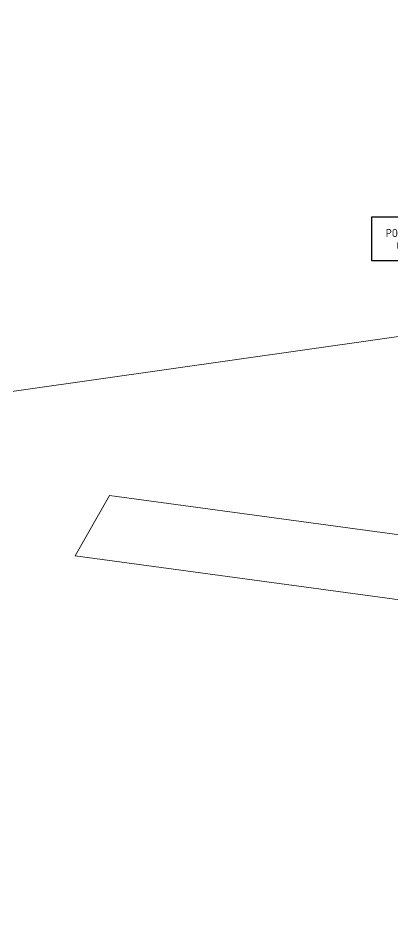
# Model space of a CAD drawing. Header units: metres. Extents: x 272069 to 273785, y 6094580 to 6096012.
# Drawn here: x 272864.8 to 272981.7, y 6095186.7 to 6095470.7 of the extents above; entities that cross this region are included whole.
import ezdxf

# ---------------------------------------------------------------- set-up
doc = ezdxf.new("R2010")
doc.units = ezdxf.units.M
doc.layers.add('Cadastre Land Parcels_SP_EXT', color=9, linetype='Continuous', lineweight=5)
doc.layers.add('Cadastre Roads_SP_EXT', color=9, linetype='Continuous', lineweight=5)
doc.layers.add('Notes_SP_MISC', color=7, linetype='Continuous')
doc.styles.add('ieISOCP', font='isocp.shx')

msp = doc.modelspace()

# ---------------------------------------------------------------- linework, layer by layer
at = {"layer": 'Cadastre Land Parcels_SP_EXT', "linetype": 'Continuous'}
for points in [[(272493.85, 6095301.66), (273020.03, 6095376.54), (273024.01, 6095402.24), (273034.69, 6095471.05), (273037.96, 6095492.14), (273048.62, 6095560.84), (273052.64, 6095586.75), (273057.85, 6095620.36), (273107.14, 6095938.67), (272875.9, 6095970.84), (272657.8, 6096000.19)], [(272862.2, 6094653.21), (272868.23, 6094655.48), (272874.27, 6094657.48), (272879.76, 6094659.15), (272885.58, 6094661.2), (272891.08, 6094663.76), (272896.98, 6094666.17), (272902.6, 6094667.79), (272908.22, 6094668.88), (272910.27, 6094669.03), (272957.69, 6094974.74), (272975.45, 6095089.22), (273006, 6095286.12), (272882.48, 6095302.82), (272893.24, 6095321.67), (273009.09, 6095306.01), (273020.03, 6095376.54), (272493.85, 6095301.66)]]:
    msp.add_lwpolyline(points, dxfattribs=at)
at = {"layer": 'Cadastre Roads_SP_EXT', "linetype": 'Continuous'}
msp.add_lwpolyline([(273009.09, 6095306.01), (272893.24, 6095321.67), (272882.48, 6095302.82), (273006, 6095286.12), (273007.27, 6095294.32), (273009.09, 6095306.01)], close=True, dxfattribs=at)

# ---------------------------------------------------------------- next in the draw order: texts
at = {"layer": 'Notes_SP_MISC', "insert": (272997.03, 6095401.82), "char_height": 2.5, "width": 42.55, "attachment_point": 5, "style": 'ieISOCP', "bg_fill": 3, "box_fill_scale": 1.5, "bg_fill_color": 256, "bg_fill_transparency": 0}
msp.add_mtext(' POLE 2 TO BE INSTALLED\\P{\\H0.8x;REFER TO NOTE 14 & 15}', dxfattribs=at)

# ---------------------------------------------------------------- next in the draw order: linework, layer by layer
at = {"layer": 'Notes_SP_MISC', "linetype": 'ByBlock'}
msp.add_lwpolyline([(273019.48, 6095394.91), (272975.13, 6095394.91), (272975.13, 6095408.72), (273019.48, 6095408.72)], close=True, dxfattribs=at)

doc.saveas('drawing.dxf')
